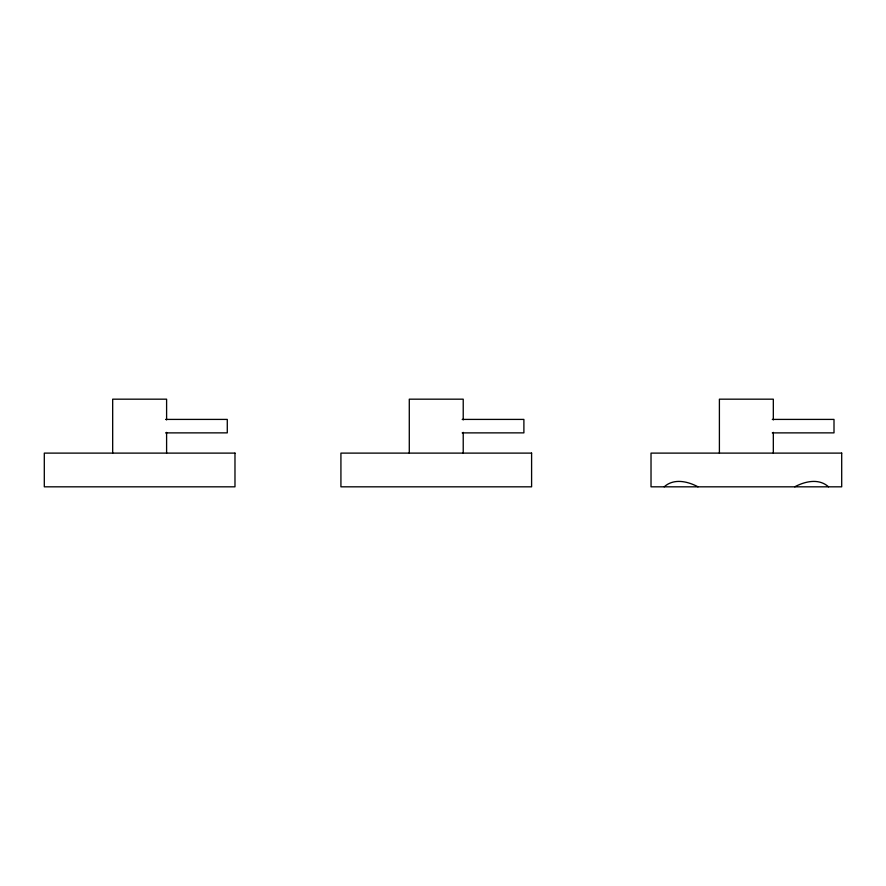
<?xml version="1.0" encoding="UTF-8"?>
<svg xmlns="http://www.w3.org/2000/svg" width="886" height="886" viewBox="0 0 886 886"><rect width="100%" height="100%" fill="white"/><g stroke="black" fill="none" stroke-linecap="round" stroke-linejoin="round"><path stroke-width="1.33" d="M664.19 486.824C673.858 478.097 687.625 481.308 698.024 486.824M794.709 486.824C805.097 481.308 818.863 478.097 828.532 486.824M165.571 419.41L227.281 419.41L227.281 432.866L165.571 432.889M462.193 419.41L523.892 419.41L523.892 432.866L462.193 432.889M772.304 419.41L834.003 419.41L834.003 432.866L772.304 432.889M773.323 419.92L773.323 399.176L719.399 399.176L719.399 453.111M773.323 432.368L773.323 453.111M463.223 419.92L463.223 399.176L409.288 399.176L409.288 453.111M463.223 432.368L463.223 453.111M166.601 419.92L166.601 399.176L112.677 399.176L112.677 453.111M166.601 432.368L166.601 453.111M234.978 453.111L44.3 453.111L44.3 486.824L234.978 486.824L234.978 453.111M531.6 453.111L340.922 453.111L340.922 486.824L531.6 486.824L531.6 453.111M841.7 453.111L651.022 453.111L651.022 486.824L841.7 486.824L841.7 453.111"/></g></svg>
